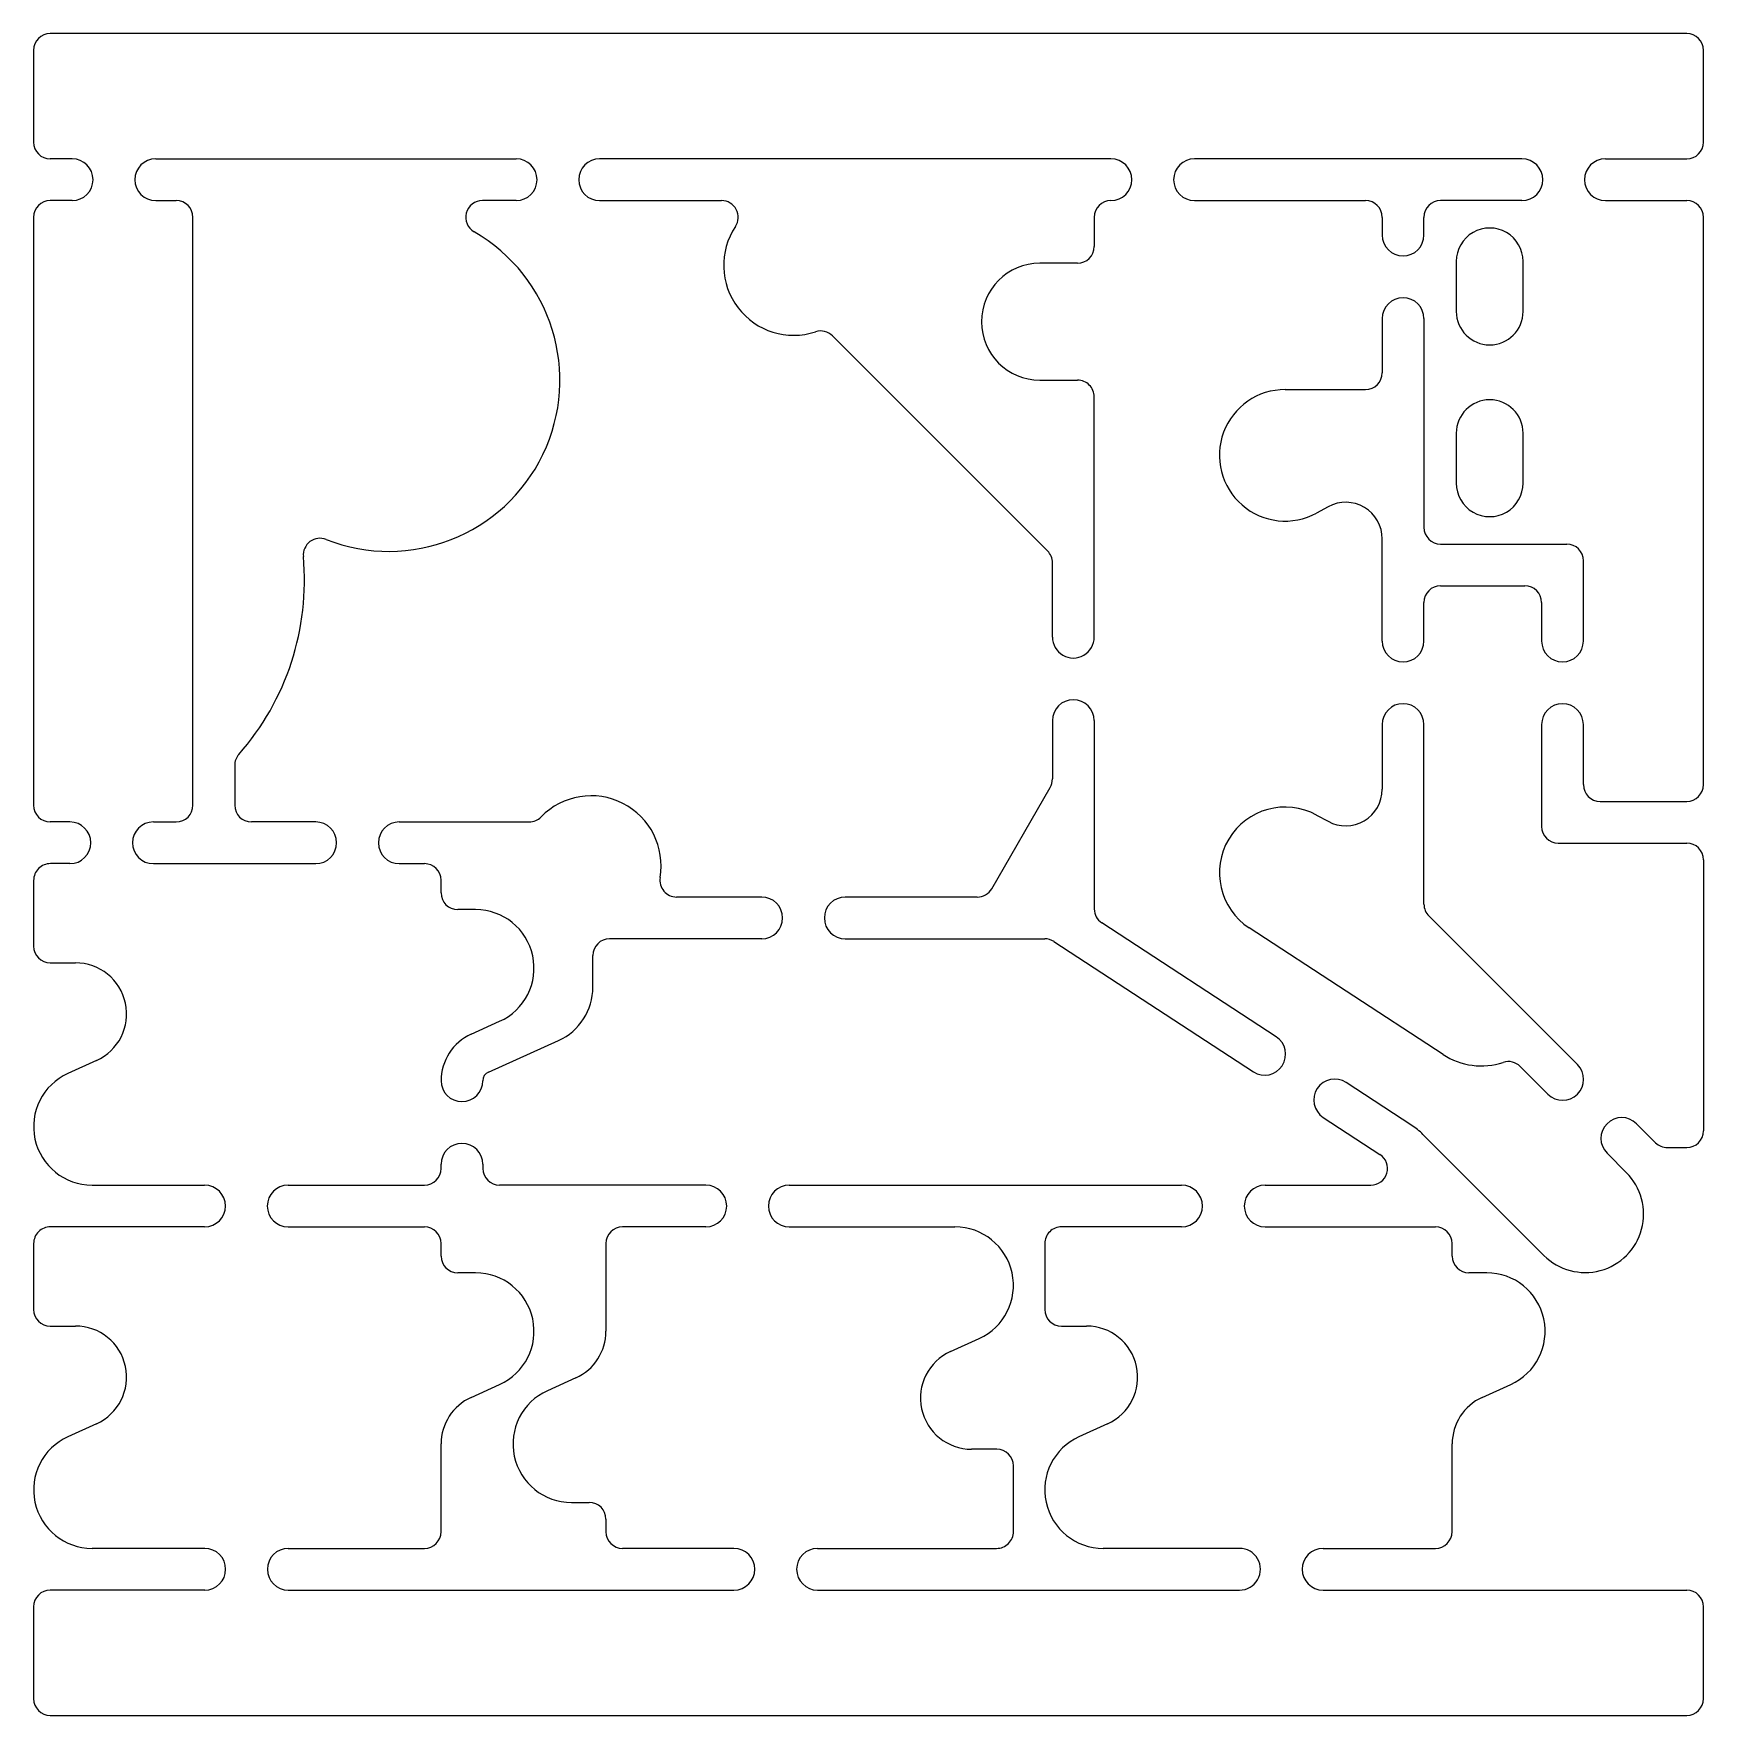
# Model space of a CAD drawing. Header units: millimetres. Extents: x 71.2 to 151.2, y -122.6 to -42.
import ezdxf

# ---------------------------------------------------------------- set-up
doc = ezdxf.new("R2010")
doc.units = ezdxf.units.MM
doc.layers.get('0').update_dxf_attribs({"linetype": 'CONTINUOUS'})

msp = doc.modelspace()

# ---------------------------------------------------------------- linework, layer by layer
for p, q in [((150.387, -42), (71.987, -42)), ((71.187, -42.8), (71.187, -47.2)), ((151.187, -47.2), (151.187, -42.8)), ((73.035, -48), (71.987, -48)), ((77.035, -48), (94.305, -48)), ((122.804, -48), (98.305, -48)), ((142.493, -48), (126.804, -48)), ((146.493, -48), (150.387, -48)), ((73.035, -50), (71.987, -50)), ((77.035, -50), (78.02, -50)), ((94.305, -50), (92.69, -50)), ((98.305, -50), (104.146, -50)), ((122.804, -50), (122.8, -50)), ((126.804, -50), (135, -50)), ((142.493, -50), (138.6, -50)), ((146.493, -50), (150.387, -50)), ((71.187, -50.8), (71.187, -78.962)), ((78.82, -78.962), (78.82, -50.8)), ((122, -50.8), (122, -52.2)), ((135.8, -50.8), (135.8, -51.65)), ((137.8, -51.65), (137.8, -50.8)), ((151.187, -77.977), (151.187, -50.8)), ((121.2, -53), (119.4, -53)), ((135.8, -55.65), (135.8, -55.996)), ((135.8, -55.996), (135.8, -58.25)), ((137.8, -55.65), (137.8, -65.65)), ((119.766, -66.778), (109.467, -56.479)), ((119.4, -58.6), (121.2, -58.6)), ((122, -70.91), (122, -59.4)), ((131.15, -59.05), (131.15, -59.05)), ((131.15, -59.05), (135.004, -59.05)), ((133.213, -64.663), (132.657, -64.966)), ((135.8, -71.098), (135.8, -66.206)), ((138.6, -66.45), (144.637, -66.45)), ((120, -70.91), (120, -67.343)), ((145.437, -71.098), (145.437, -67.25)), ((138.6, -68.45), (142.637, -68.45)), ((137.8, -71.098), (137.8, -69.25)), ((143.437, -69.25), (143.437, -71.098)), ((120, -74.91), (120, -77.706)), ((122, -74.91), (122, -83.932)), ((135.8, -75.098), (135.8, -78.2)), ((137.8, -83.702), (137.8, -75.098)), ((143.437, -75.098), (143.437, -79.977)), ((145.437, -77.977), (145.437, -75.098)), ((80.82, -77.058), (80.82, -78.962)), ((117.089, -82.962), (119.89, -78.111)), ((146.237, -78.777), (150.387, -78.777)), ((132.657, -79.434), (132.657, -79.434)), ((132.657, -79.434), (133.208, -79.734)), ((72.924, -79.762), (71.987, -79.762)), ((76.924, -79.762), (78.02, -79.762)), ((84.704, -79.762), (81.62, -79.762)), ((88.704, -79.766), (94.931, -79.762)), ((144.237, -80.777), (150.387, -80.777)), ((72.924, -81.762), (71.998, -81.762)), ((76.924, -81.762), (84.704, -81.762)), ((88.704, -81.762), (89.908, -81.762)), ((151.187, -81.577), (151.187, -94.563)), ((71.187, -82.562), (71.187, -85.712)), ((90.708, -83.162), (90.708, -82.558)), ((90.708, -83.162), (90.708, -83.162)), ((106.071, -83.362), (101.99, -83.362)), ((116.397, -83.362), (110.071, -83.362)), ((92.362, -83.962), (91.508, -83.962)), ((138.034, -84.268), (145.156, -91.39)), ((106.071, -85.362), (98.782, -85.362)), ((110.071, -85.362), (119.637, -85.362)), ((130.72, -90.056), (122.363, -84.598)), ((138.718, -90.905), (129.428, -84.837)), ((97.982, -87.672), (97.982, -86.162)), ((120.074, -85.492), (129.626, -91.73)), ((71.987, -86.512), (73.19, -86.512)), ((92.145, -89.932), (93.513, -89.315)), ((92.973, -91.752), (96.334, -90.236)), ((74.198, -91.195), (72.828, -91.813)), ((74.198, -91.195), (74.198, -91.195)), ((143.742, -92.804), (142.417, -91.479)), ((137.216, -94.298), (134.069, -92.243)), ((132.975, -93.918), (135.693, -95.692)), ((147.985, -94.219), (148.895, -95.129)), ((137.753, -94.734), (143.545, -100.527)), ((147.505, -96.567), (146.571, -95.633)), ((149.461, -95.363), (150.387, -95.363)), ((90.708, -96.362), (90.708, -96.162)), ((92.708, -96.162), (92.708, -96.362)), ((73.987, -97.162), (79.38, -97.162)), ((83.38, -97.162), (89.908, -97.162)), ((103.392, -97.162), (93.508, -97.162)), ((107.392, -97.162), (126.19, -97.162)), ((130.19, -97.162), (135.255, -97.162)), ((79.38, -99.162), (71.997, -99.162)), ((83.38, -99.162), (89.908, -99.162)), ((103.392, -99.162), (99.408, -99.162)), ((107.392, -99.162), (115.33, -99.162)), ((126.19, -99.162), (120.44, -99.162)), ((130.19, -99.162), (138.351, -99.162)), ((71.187, -99.962), (71.187, -103.112)), ((90.708, -100.562), (90.708, -99.958)), ((90.708, -100.562), (90.708, -100.562)), ((98.608, -99.962), (98.608, -104.162)), ((119.63, -99.962), (119.63, -103.112)), ((139.151, -100.562), (139.151, -99.958)), ((139.151, -100.562), (139.151, -100.562)), ((92.362, -101.362), (91.508, -101.362)), ((140.805, -101.362), (139.951, -101.362)), ((71.987, -103.912), (73.19, -103.912)), ((120.43, -103.912), (121.633, -103.912)), ((115.119, -105.129), (116.489, -104.511)), ((115.119, -105.129), (115.119, -105.129)), ((92.145, -107.332), (93.513, -106.715)), ((97.171, -106.393), (95.804, -107.01)), ((140.588, -107.332), (141.956, -106.715)), ((74.198, -108.595), (72.828, -109.213)), ((74.198, -108.595), (74.198, -108.595)), ((122.641, -108.595), (121.271, -109.213)), ((122.641, -108.595), (122.641, -108.595)), ((90.708, -113.762), (90.708, -109.562)), ((139.151, -113.762), (139.151, -109.562)), ((117.33, -109.812), (116.126, -109.812)), ((118.13, -113.762), (118.13, -110.612)), ((96.955, -112.362), (97.808, -112.362)), ((98.608, -113.162), (98.608, -113.766)), ((98.608, -113.162), (98.608, -113.162)), ((79.387, -114.562), (73.987, -114.562)), ((83.387, -114.562), (89.908, -114.562)), ((104.742, -114.562), (99.408, -114.562)), ((108.742, -114.562), (117.319, -114.562)), ((128.965, -114.562), (122.43, -114.562)), ((132.965, -114.562), (138.351, -114.562)), ((79.387, -116.562), (71.987, -116.562)), ((83.387, -116.562), (104.742, -116.562)), ((108.742, -116.562), (128.965, -116.562)), ((132.965, -116.562), (150.387, -116.562)), ((71.187, -117.362), (71.187, -121.762)), ((151.187, -121.762), (151.187, -117.362)), ((71.987, -122.562), (150.387, -122.562))]:
    msp.add_line(p, q)
for points in [[(139.35, -55.312, 1), (142.55, -55.312), (142.55, -52.912, 1.000002), (139.35, -52.912)], [(139.35, -63.537, 1.000002), (142.55, -63.537), (142.55, -61.137, 1), (139.35, -61.137)]]:
    msp.add_lwpolyline(points, format="xyb", close=True)
for centre, radius, start, end in [((71.987, -42.8), 0.8, 90, 180), ((150.387, -42.8), 0.8, 0, 90), ((71.987, -47.2), 0.8, 180, 270), ((150.387, -47.2), 0.8, -90, 0), ((73.035, -49), 1, -90, 90), ((77.035, -49), 1, 90, 270), ((94.305, -49), 1, -90, 90), ((98.305, -49), 1, 90, 270), ((122.804, -49), 1, -90, 90), ((126.804, -49), 1, 90, 270), ((142.493, -49), 1, -90, 90), ((146.493, -49), 1, 90, 270), ((71.987, -50.8), 0.8, 90, 180), ((78.02, -50.8), 0.8, 0, 90), ((92.69, -50.8), 0.8, 89.99967, 240.07311), ((104.146, -50.8), 0.8, -33.65219, 89.99866), ((122.8, -50.8), 0.8, 90.0001, 179.9999), ((135, -50.8), 0.8, 0.0001, 89.9999), ((138.6, -50.8), 0.8, 90, 180), ((150.387, -50.8), 0.8, 0, 90), ((88.2, -58.6), 8.2, -111.4721, 60.07356), ((107.6, -53.1), 3.35, 146.34375, 288.23002), ((121.2, -52.2), 0.8, 270.0001, 359.9999), ((136.8, -51.65), 1, 180, 360), ((119.4, -55.8), 2.8, 90, 270), ((136.8, -55.65), 1, 0, 180), ((108.898, -57.042), 0.8, 44.66157, 108.23358), ((121.2, -59.4), 0.8, -0.00002, 90.00002), ((135, -58.25), 0.8, -89.71373, 0.00007), ((131.15, -62.2), 3.15, 90, 298.58744), ((134.05, -66.2), 1.75, -0.19368, 118.58745), ((138.6, -65.65), 0.8, 180, 270), ((84.906, -66.975), 0.8, 68.53047, 185.25673), ((119.2, -67.343), 0.8, 0.00125, 44.99936), ((144.637, -67.25), 0.8, 0, 90), ((71.562, -68.204), 12.6, -41.3573, 5.25884), ((138.6, -69.25), 0.8, 90, 180), ((142.637, -69.25), 0.8, 0, 90), ((121, -70.91), 1, -180, 0.00001), ((136.8, -71.098), 1, -180, 0), ((144.437, -71.098), 1, -180, 0), ((121, -74.91), 1, 0.00001, 180), ((136.8, -75.098), 1, 0, 180), ((144.437, -75.098), 1, 0, 179.99981), ((81.62, -77.058), 0.8, 138.64073, 180.00064), ((119.2, -77.706), 0.8, 329.66459, 359.99655), ((146.237, -77.977), 0.8, 180, 270), ((150.387, -77.977), 0.8, -90, 0), ((97.9, -81.862), 3.35, -9.71068, 135.66949), ((134.05, -78.2), 1.75, 241.22881, 360), ((71.987, -78.962), 0.8, 180, 270), ((78.02, -78.962), 0.8, -90, 0), ((81.62, -78.962), 0.8, 180.00108, 269.99892), ((94.931, -78.962), 0.8, 269.99642, 315.67314), ((131.15, -82.2), 3.15, 61.41252, 236.85265), ((72.924, -80.762), 1, -90, 90), ((76.924, -80.762), 1, 90, 270), ((84.704, -80.762), 1, -90, 90), ((88.704, -80.764), 0.998, 90.03925, 270.00014), ((144.237, -79.977), 0.8, 180, 270), ((150.387, -81.577), 0.8, 0, 90), ((71.987, -82.562), 0.8, 89.25474, 179.99995), ((89.908, -82.562), 0.8, 0.2862, 90.00014), ((101.99, -82.562), 0.8, 170.28596, 270.00057), ((116.397, -82.562), 0.8, 270.00002, 329.99996), ((91.508, -83.162), 0.8, 180.0001, 269.9999), ((106.071, -84.362), 1, -90, 90), ((110.071, -84.362), 1, 90, 270), ((138.6, -83.702), 0.8, 180, 225.00001), ((92.362, -86.762), 2.8, -65.71996, 90), ((122.8, -83.928), 0.8, 180.3001, 236.85285), ((98.782, -86.162), 0.8, 90, 180), ((119.637, -86.162), 0.8, 56.85263, 90), ((71.987, -85.712), 0.8, 180.00133, 269.99645), ((73.19, -88.962), 2.45, -65.72, 90.00001), ((95.182, -87.684), 2.8, -65.71996, 0.24188), ((93.158, -92.162), 2.45, 114.42642, 180.00003), ((130.173, -90.893), 1, -123.14737, 56.85263), ((140.55, -88.1), 3.35, 236.8528, 288.23026), ((73.987, -94.362), 2.8, 114.45461, 269.99999), ((93.158, -92.162), 0.45, 114.28004, 180), ((141.848, -92.042), 0.8, 44.66157, 108.23358), ((144.449, -92.097), 1, -134.99999, 45.00001), ((91.708, -92.162), 1, -180, 0), ((133.522, -93.08), 1, 56.85263, 236.85263), ((147.278, -94.926), 1, 45.00001, 225.00001), ((135.384, -97.102), 3.349, 44.99853, 56.85171), ((150.387, -94.563), 0.8, -90, 0), ((91.708, -96.162), 1, 0, 180), ((135.255, -96.362), 0.8, -90, 56.85263), ((149.461, -94.563), 0.8, 225.00001, 270), ((89.908, -96.362), 0.8, 270.00047, 359.99953), ((93.508, -96.362), 0.8, 180, 270), ((145.525, -98.547), 2.8, -135.00006, 45.00006), ((79.38, -98.162), 1, -90, 90), ((83.38, -98.162), 1, 90, 270), ((103.392, -98.162), 1, -90, 90), ((107.392, -98.162), 1, 90, 270), ((126.19, -98.162), 1, -90, 90), ((130.19, -98.162), 1, 90, 270), ((71.987, -99.962), 0.8, 89.25486, 179.99983), ((89.908, -99.962), 0.8, 0.2862, 90.00014), ((99.408, -99.962), 0.8, 90.00047, 179.99953), ((115.33, -101.962), 2.8, -65.54539, 89.99999), ((120.43, -99.962), 0.8, 89.25474, 179.99995), ((138.351, -99.962), 0.8, 0.2862, 90.00014), ((91.508, -100.562), 0.8, 180.0001, 269.9999), ((139.951, -100.562), 0.8, 180.0001, 269.9999), ((92.362, -104.162), 2.8, -65.71994, 89.99998), ((140.805, -104.162), 2.8, -65.71996, 90), ((71.987, -103.112), 0.8, 180.00133, 269.99645), ((120.43, -103.112), 0.8, 180.00133, 269.99645), ((73.19, -106.362), 2.45, -65.72003, 90.00004), ((121.633, -106.362), 2.45, -65.72, 90.00001), ((96.158, -104.162), 2.45, -65.57358, 0.00003), ((116.126, -107.362), 2.45, 114.28, 270.00001), ((96.955, -109.562), 2.8, 114.28004, 270), ((93.158, -109.562), 2.45, 114.42642, 180.00003), ((141.601, -109.562), 2.45, 114.42642, 180.00003), ((73.987, -111.762), 2.8, 114.45464, 269.99996), ((122.43, -111.762), 2.8, 114.45461, 269.99999), ((117.33, -110.612), 0.8, 0.00133, 89.99645), ((97.808, -113.162), 0.8, 0.0001, 89.9999), ((89.908, -113.762), 0.8, 270.00059, 359.99941), ((99.408, -113.762), 0.8, 180.2862, 270.00014), ((117.33, -113.762), 0.8, 269.25474, 359.99995), ((138.351, -113.762), 0.8, 270.00047, 359.99953), ((79.387, -115.562), 1, -90, 90), ((83.387, -115.562), 1, 90, 270), ((104.742, -115.562), 1, -90, 90), ((108.742, -115.562), 1, 90, 270), ((128.965, -115.562), 1, -90.00002, 90), ((132.965, -115.562), 1, 90, 269.99997), ((71.987, -117.362), 0.8, 90, 180), ((150.387, -117.362), 0.8, 0, 90), ((71.987, -121.762), 0.8, 180, 270), ((150.387, -121.762), 0.8, -90, 0)]:
    msp.add_arc(centre, radius, start, end)

doc.saveas('drawing.dxf')
